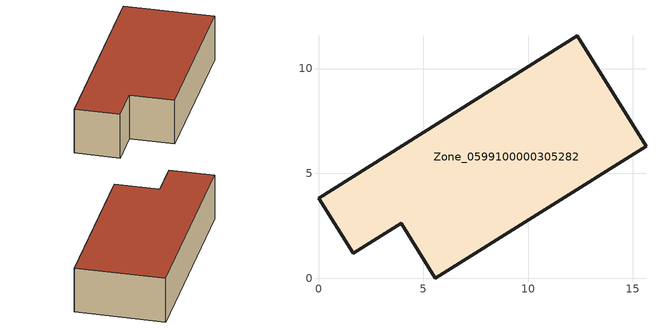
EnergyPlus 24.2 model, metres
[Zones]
Zone_0599100000305282
 floor ground (C_G): 3.94,2.62 1.65,1.18 0,3.82 12.35,11.56 15.63,6.3 5.57,0 z0
 wall outside (C_F): 12.35,11.56 0,3.82 1.65,1.18 3.94,2.62 5.57,0 15.63,6.3 12.35,11.56 z0:3.29
 roof outside (C_R): 5.57,0 15.63,6.3 12.35,11.56 0,3.82 1.65,1.18 3.94,2.62 z3.29
[BUILDING]
Pand.0599100000305282: North Axis=0; Terrain=City; Loads Convergence Tolerance Value=0.04; Temperature Convergence Tolerance Value=0.4; Solar Distribution=FullExterior; Maximum Number of Warmup Days=25; Minimum Number of Warmup Days=1
[Site:Location]
Rotterdam.The.Hague.AP_ZH_NLD Design_Conditions: Latitude=51.96; Longitude=4.45; Time Zone=1; Elevation=-4.5
[SITE:GROUNDTEMPERATURE:BUILDINGSURFACE]
18, 18, 18, 18, 18, 18, 18, 18, 18, 18, 18, 18
[MATERIAL] Thermal Absorptance=0.9; Solar Absorptance=0.7; Visible Absorptance=0.7
Name | Roughness | Thickness | Conductivity | Density | Specific Heat
G.TI.1946 | MediumSmooth | 0.15 | 1 | 540 | 1210
F.TI.1946 | Rough | 0.3 | 0.857143 | 1920 | 840
R.TI.1946 | MediumRough | 0.2 | 0.1 | 1500 | 1000
[CONSTRUCTION]
C_G: G.TI.1946
C_F: F.TI.1946
C_R: R.TI.1946
[ZONE]
Zone_0599100000305282: Type=1; Multiplier=1; Ceiling Height=Autocalculate; Volume=Autocalculate; Floor Area=autocalculate; Part of Total Floor Area=Yes
[ZONEINFILTRATION:DESIGNFLOWRATE]
Infil_Zone_0599100000305282: Zone or ZoneList or Space or SpaceList=Zone_0599100000305282; Schedule=AlwaysOn; Design Flow Rate Calculation Method=Flow/Area; Flow Rate per Floor Area=0.003; Constant Term Coefficient=1; Temperature Term Coefficient=0; Velocity Term Coefficient=0; Velocity Squared Term Coefficient=0
[HVACTEMPLATE:ZONE:IDEALLOADSAIRSYSTEM]
Zone_0599100000305282: Maximum Heating Supply Air Temperature=50; Minimum Cooling Supply Air Temperature=13; Maximum Heating Supply Air Humidity Ratio=0.0156; Minimum Cooling Supply Air Humidity Ratio=0.0077; Heating Limit=NoLimit; Cooling Limit=NoLimit; Dehumidification Control Type=ConstantSensibleHeatRatio; Cooling Sensible Heat Ratio=0.7; Dehumidification Setpoint=60; Humidification Control Type=None; Humidification Setpoint=30; Outdoor Air Method=None; Outdoor Air Flow Rate per Person=0.00944; Outdoor Air Flow Rate per Zone Floor Area=0; Outdoor Air Flow Rate per Zone=0; Demand Controlled Ventilation Type=None; Outdoor Air Economizer Type=NoEconomizer; Heat Recovery Type=None; Sensible Heat Recovery Effectiveness=0.7; Latent Heat Recovery Effectiveness=0.65
[ZONECONTROL:THERMOSTAT]
ThermostatControl_Zone_0599100000305282: Zone or ZoneList=Zone_0599100000305282; Control Type Schedule=DualSetpointControlType; Control 1=Thermostat_Zone_0599100000305282; Temperature Difference Between Cutout And Setpoint=0
[THERMOSTATSETPOINT:DUALSETPOINT]
Thermostat_Zone_0599100000305282: Heating Setpoint Temperature Schedule=HeatingSetpoint_Zone_0599100000305282; Cooling Setpoint Temperature Schedule=CoolingSetpoint_Zone_0599100000305282
[SCHEDULE:COMPACT]
HeatingSetpoint_Zone_0599100000305282: Through: 12/31, For: AllDays, Until: 24:00, 21
CoolingSetpoint_Zone_0599100000305282: Through: 12/31, For: AllDays, Until: 24:00, 24
DualSetpointControlType: Through: 12/31, For: AllDays, Until: 24:00, 4
AlwaysOn: Through: 12/31, For: AllDays, Until: 24:00, 1
